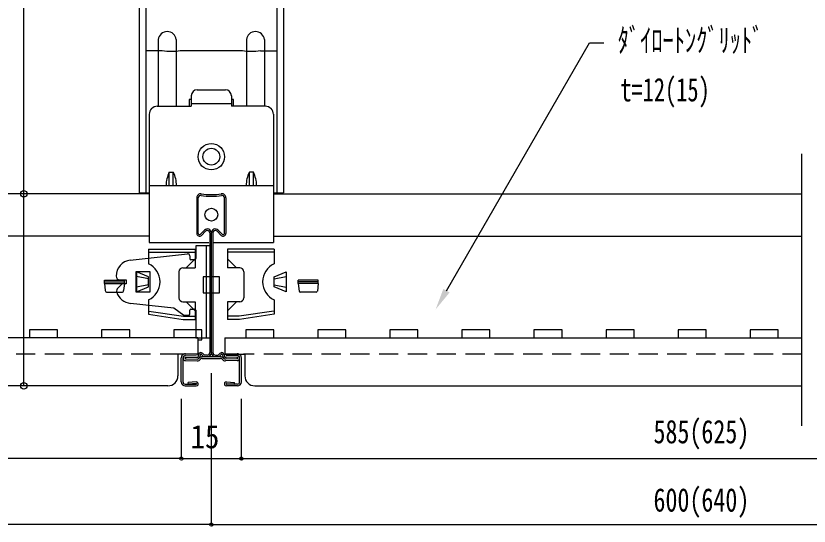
# Model space of a CAD drawing. Units: millimetres on the paper. Extents: x -213 to 192, y -129 to 153.
# Drawn here: x -186.59 to -137.05, y -36.47 to -4.59 of the extents above; entities that cross this region are included whole.
import ezdxf
from ezdxf.enums import TextEntityAlignment as Align

# ---------------------------------------------------------------- set-up
doc = ezdxf.new("R2010")
doc.units = ezdxf.units.MM
doc.linetypes.add('DASHED1', pattern=[1.8, 1.2, -0.6])
for name, color, linetype in [('0-0_○注記', 134, 'Continuous'), ('0-4_○ﾒｲﾝTﾊﾞｰ', 134, 'Continuous'), ('0-5_○ﾀﾞｲﾛｰﾄﾝ', 134, 'Continuous'), ('0-6_○ｸﾛｽTﾊﾞｰ1200', 134, 'Continuous'), ('0-7_○Tﾊﾝｶﾞｰ', 134, 'Continuous'), ('0-8_○その他', 134, 'Continuous')]:
    doc.layers.add(name, color=color, linetype=linetype)
doc.styles.add('ＭＳ ゴシック', font='')
doc.styles.get('ＭＳ ゴシック').set_extended_font_data('MS Gothic')

msp = doc.modelspace()

# ---------------------------------------------------------------- linework, layer by layer
at = {"layer": '0-0_○注記'}
for p, q in [((-186.098, -15.709), (-186.098, 6.791)), ((-186.098, -27.709), (-186.098, -15.709)), ((-174.381, -36.373), (-174.381, -26.911)), ((-176.256, -32.25), (-176.256, -28.513)), ((-172.506, -32.25), (-172.506, -28.513)), ((-176.168, -32.25), (-205, -32.25)), ((-176.168, -32.25), (-172.593, -32.25)), ((-172.593, -32.25), (-113.668, -32.25)), ((-174.381, -36.373), (-205, -36.373))]:
    msp.add_line(p, q, dxfattribs=at)
for points in [[(-159.701, -21.765), (-150.764, -6.286), (-149.864, -6.286)], [(-174.381, -36.373), (-111.881, -36.373), (-42.933, -36.373)]]:
    msp.add_lwpolyline(points, dxfattribs=at)
for centre, radius in [((-186.098, -15.709), 0.2), ((-186.098, -27.709), 0.2), ((-176.256, -32.25), 0.1), ((-172.506, -32.25), 0.1), ((-174.381, -36.373), 0.1)]:
    msp.add_circle(centre, radius, dxfattribs=at)
msp.add_solid([(-159.896, -21.652), (-159.506, -21.877), (-160.376, -22.934)], dxfattribs=at)
at = {"layer": '0-4_○ﾒｲﾝTﾊﾞｰ'}
for p, q in [((-178.258, -15.709), (-205, -15.709)), ((-170.508, -15.709), (-137.506, -15.709)), ((-178.258, -18.359), (-205, -18.359)), ((-170.508, -18.359), (-137.506, -18.359)), ((-178.308, -19.159), (-175.383, -19.159)), ((-178.308, -19.159), (-178.308, -20.084)), ((-175.383, -19.159), (-175.383, -20.334)), ((-170.458, -19.159), (-173.383, -19.159)), ((-173.383, -19.159), (-173.383, -20.334)), ((-170.458, -19.159), (-170.458, -20.084)), ((-178.308, -19.359), (-175.383, -19.359)), ((-175.948, -20.334), (-175.383, -19.769)), ((-170.458, -19.359), (-173.383, -19.359)), ((-172.818, -20.334), (-173.383, -19.769)), ((-176.408, -20.584), (-176.408, -22.209)), ((-176.158, -20.334), (-175.383, -20.334)), ((-172.608, -20.334), (-173.383, -20.334)), ((-172.358, -20.584), (-172.358, -22.209)), ((-170.458, -20.897), (-169.708, -20.584)), ((-169.708, -20.584), (-169.708, -21.834)), ((-181.058, -21.109), (-179.808, -21.109)), ((-181.058, -21.309), (-181.058, -21.109)), ((-181.058, -21.209), (-179.808, -21.209)), ((-179.808, -21.309), (-179.808, -21.109)), ((-178.308, -21.022), (-179.058, -20.882)), ((-170.458, -21.022), (-169.708, -20.882)), ((-170.458, -21.522), (-170.458, -20.897)), ((-167.708, -21.109), (-168.958, -21.109)), ((-168.958, -21.309), (-168.958, -21.109)), ((-167.708, -21.209), (-168.958, -21.209)), ((-167.708, -21.309), (-167.708, -21.109)), ((-181.058, -21.309), (-179.808, -21.309)), ((-181.058, -21.309), (-181.008, -21.748)), ((-179.808, -21.309), (-179.858, -21.748)), ((-178.308, -21.397), (-179.058, -21.536)), ((-170.458, -21.397), (-169.708, -21.536)), ((-169.708, -21.834), (-170.458, -21.522)), ((-167.708, -21.309), (-168.958, -21.309)), ((-168.958, -21.309), (-168.903, -21.793)), ((-167.708, -21.309), (-167.763, -21.793)), ((-180.884, -21.859), (-179.982, -21.859)), ((-167.838, -21.859), (-168.829, -21.859)), ((-176.158, -22.459), (-175.383, -22.459)), ((-175.948, -22.459), (-175.383, -23.024)), ((-175.383, -22.459), (-175.383, -23.559)), ((-173.383, -22.459), (-173.383, -23.559)), ((-172.818, -22.459), (-173.383, -23.024)), ((-172.608, -22.459), (-173.383, -22.459)), ((-170.458, -22.334), (-170.458, -23.234)), ((-178.279, -23.036), (-176.118, -23.359)), ((-170.488, -23.036), (-172.648, -23.359)), ((-170.458, -23.234), (-172.633, -23.559)), ((-176.133, -23.559), (-175.383, -23.559)), ((-176.118, -23.359), (-175.383, -23.359)), ((-172.648, -23.359), (-173.383, -23.359)), ((-172.633, -23.559), (-173.383, -23.559)), ((-183.983, -24.709), (-183.983, -24.209)), ((-179.483, -24.709), (-179.483, -24.209)), ((-174.983, -24.209), (-176.733, -24.209)), ((-176.733, -24.209), (-176.733, -24.709)), ((-174.983, -24.834), (-174.983, -24.209)), ((-170.483, -24.209), (-172.233, -24.209)), ((-172.233, -24.209), (-172.233, -24.709)), ((-170.483, -24.709), (-170.483, -24.209)), ((-165.983, -24.209), (-167.733, -24.209)), ((-167.733, -24.209), (-167.733, -24.709)), ((-165.983, -24.709), (-165.983, -24.209)), ((-161.483, -24.709), (-161.483, -24.209)), ((-156.983, -24.209), (-158.733, -24.209)), ((-158.733, -24.209), (-158.733, -24.709)), ((-156.983, -24.709), (-156.983, -24.209)), ((-152.483, -24.209), (-154.233, -24.209)), ((-154.233, -24.209), (-154.233, -24.709)), ((-152.483, -24.709), (-152.483, -24.209)), ((-147.983, -24.709), (-147.983, -24.209)), ((-143.483, -24.209), (-145.233, -24.209)), ((-145.233, -24.209), (-145.233, -24.709)), ((-143.483, -24.709), (-143.483, -24.209)), ((-138.983, -24.209), (-140.733, -24.209)), ((-140.733, -24.209), (-140.733, -24.709)), ((-138.983, -24.709), (-138.983, -24.209)), ((-175.218, -24.834), (-174.983, -24.834))]:
    msp.add_line(p, q, dxfattribs=at)
for points in [[(-179.058, -20.584), (-179.058, -21.834), (-178.308, -21.522), (-178.308, -20.897)], [(-174.883, -21.897), (-173.883, -21.897), (-173.883, -20.897), (-174.883, -20.897)]]:
    msp.add_lwpolyline(points, close=True, dxfattribs=at)
for points in [[(-178.308, -22.334), (-178.308, -23.234), (-176.133, -23.559)], [(-183.983, -24.209), (-185.733, -24.209), (-185.733, -24.709)], [(-179.483, -24.209), (-181.233, -24.209), (-181.233, -24.709)], [(-161.483, -24.209), (-163.233, -24.209), (-163.233, -24.709)], [(-147.983, -24.209), (-149.733, -24.209), (-149.733, -24.709)]]:
    msp.add_lwpolyline(points, dxfattribs=at)
for centre, radius, start, end in [((-178.818, -21.209), 1.235, 294.4009, 65.5991), ((-169.948, -21.209), 1.235, 114.4009, 245.5991), ((-176.158, -20.584), 0.25, 90, 180), ((-172.608, -20.584), 0.25, 0, 90), ((-180.884, -21.734), 0.125, 186.4831, 270), ((-179.982, -21.734), 0.125, 270, 353.5169), ((-168.829, -21.784), 0.075, 186.4831, 270), ((-167.838, -21.784), 0.075, 270, 353.5169), ((-176.158, -22.209), 0.25, 180, 270), ((-172.608, -22.209), 0.25, 270, 0)]:
    msp.add_arc(centre, radius, start, end, dxfattribs=at)
at = {"layer": '0-5_○ﾀﾞｲﾛｰﾄﾝ'}
for p, q in [((-175.218, -24.709), (-205, -24.709)), ((-175.218, -24.709), (-175.218, -25.734)), ((-173.543, -24.709), (-137.506, -24.709)), ((-173.543, -24.709), (-173.543, -25.734)), ((-175.218, -25.734), (-176.468, -25.734)), ((-176.468, -25.734), (-176.468, -27.084)), ((-173.543, -25.734), (-172.293, -25.734)), ((-172.293, -25.734), (-172.293, -27.084)), ((-177.093, -27.709), (-205, -27.709)), ((-171.668, -27.709), (-137.506, -27.709))]:
    msp.add_line(p, q, dxfattribs=at)
at = {"layer": '0-5_○ﾀﾞｲﾛｰﾄﾝ', "linetype": 'DASHED1'}
for p, q in [((-176.381, -25.734), (-205, -25.734)), ((-137.506, -25.734), (-172.381, -25.734))]:
    msp.add_line(p, q, dxfattribs=at)
at = {"layer": '0-5_○ﾀﾞｲﾛｰﾄﾝ'}
for centre, start, end in [((-177.093, -27.084), 270, 0), ((-171.668, -27.084), 180, 270)]:
    msp.add_arc(centre, 0.625, start, end, dxfattribs=at)
at = {"layer": '0-6_○ｸﾛｽTﾊﾞｰ1200'}
for p, q in [((-175.296, -15.959), (-175.296, -18.184)), ((-175.196, -18.184), (-175.196, -15.959)), ((-173.571, -18.184), (-173.571, -15.959)), ((-173.471, -15.959), (-173.471, -18.184)), ((-174.81, -17.979), (-175.068, -18.237)), ((-174.997, -18.308), (-174.739, -18.05)), ((-174.483, -18.156), (-174.483, -25.634)), ((-174.383, -25.634), (-174.383, -18.156)), ((-174.283, -18.156), (-174.283, -25.634)), ((-173.769, -18.308), (-174.027, -18.05)), ((-173.956, -17.979), (-173.699, -18.237)), ((-174.483, -18.959), (-175.358, -18.959)), ((-175.358, -18.959), (-175.358, -19.759)), ((-174.683, -24.709), (-174.683, -18.959)), ((-179.444, -19.86), (-175.872, -19.46)), ((-175.733, -19.584), (-175.733, -19.759)), ((-175.433, -19.834), (-175.658, -19.834)), ((-180.102, -21.084), (-179.708, -21.084)), ((-179.708, -21.084), (-179.708, -21.334)), ((-179.958, -21.334), (-180.226, -21.602)), ((-179.708, -21.334), (-179.958, -21.334)), ((-179.437, -22.552), (-176.733, -22.834)), ((-175.733, -23.209), (-175.733, -22.984)), ((-175.658, -22.909), (-175.433, -22.909)), ((-175.358, -22.984), (-175.358, -24.709)), ((-175.358, -24.709), (-174.483, -24.709)), ((-176.004, -25.709), (-175.299, -25.722)), ((-174.995, -25.752), (-174.936, -25.822)), ((-174.918, -25.688), (-174.86, -25.757)), ((-173.848, -25.688), (-173.906, -25.757)), ((-173.771, -25.752), (-173.83, -25.822)), ((-172.763, -25.709), (-173.467, -25.722)), ((-176.258, -27.459), (-176.258, -25.959)), ((-176.151, -27.472), (-176.151, -25.959)), ((-176.006, -25.817), (-175.3, -25.829)), ((-175.994, -26.132), (-175.276, -26.145)), ((-175.99, -25.924), (-175.992, -26.024)), ((-175.992, -26.024), (-175.274, -26.037)), ((-175.99, -25.924), (-175.273, -25.937)), ((-175.182, -25.763), (-175.197, -25.873)), ((-175.083, -25.777), (-175.098, -25.886)), ((-174.953, -25.884), (-173.813, -25.884)), ((-174.953, -25.992), (-173.813, -25.992)), ((-174.633, -25.784), (-174.802, -25.784)), ((-174.133, -25.784), (-173.964, -25.784)), ((-173.684, -25.777), (-173.668, -25.886)), ((-173.585, -25.763), (-173.569, -25.873)), ((-172.776, -25.924), (-173.494, -25.937)), ((-172.774, -26.024), (-173.492, -26.037)), ((-172.772, -26.132), (-173.49, -26.145)), ((-172.761, -25.817), (-173.466, -25.829)), ((-172.776, -25.924), (-172.774, -26.024)), ((-172.616, -27.472), (-172.616, -25.959)), ((-172.508, -27.459), (-172.508, -25.959)), ((-176.021, -27.602), (-175.321, -27.602)), ((-176.008, -27.709), (-175.321, -27.709)), ((-175.329, -27.459), (-175.821, -27.494)), ((-175.813, -27.601), (-175.821, -27.494)), ((-175.322, -27.567), (-175.813, -27.601)), ((-172.746, -27.602), (-173.446, -27.602)), ((-172.758, -27.709), (-173.446, -27.709)), ((-173.444, -27.567), (-172.953, -27.601)), ((-173.437, -27.459), (-172.946, -27.494)), ((-172.953, -27.601), (-172.946, -27.494))]:
    msp.add_line(p, q, dxfattribs=at)
msp.add_lwpolyline([(-178.233, -21.859), (-179.083, -21.859), (-179.083, -20.559), (-178.233, -20.559)], close=True, dxfattribs=at)
msp.add_lwpolyline([(-176.733, -22.834), (-176.108, -23.284), (-175.808, -23.284)], dxfattribs=at)
for centre in [(-175.299, -25.722), (-173.468, -25.722)]:
    msp.add_circle(centre, 0.0106, dxfattribs=at)
for centre, radius, start, end in [((-175.046, -15.959), 0.25, 81.3679, 180), ((-175.046, -15.959), 0.15, 81.3679, 180), ((-174.383, -11.595), 4.264, 261.3679, 278.6321), ((-174.383, -11.595), 4.164, 261.3679, 278.6321), ((-173.721, -15.959), 0.25, 0, 98.6321), ((-173.721, -15.959), 0.15, 0, 98.6321), ((-175.121, -18.184), 0.175, 180, 315), ((-175.121, -18.184), 0.075, 180, 315), ((-174.633, -18.156), 0.25, 0, 135), ((-174.633, -18.156), 0.15, 0, 135), ((-174.133, -18.156), 0.25, 45, 180), ((-174.133, -18.156), 0.15, 45, 180), ((-173.646, -18.184), 0.175, 225, 0), ((-173.646, -18.184), 0.075, 225, 0), ((-175.858, -19.584), 0.125, 0, 96.3852), ((-175.658, -19.759), 0.075, 180, 270), ((-175.433, -19.759), 0.075, 270, 0), ((-179.333, -20.853), 1, 96.3852, 180), ((-180.102, -20.853), 0.231, 180, 270), ((-180.05, -21.779), 0.25, 135, 197.1679), ((-179.333, -21.558), 1, 197.1679, 264.0531), ((-175.808, -23.209), 0.075, 270, 0), ((-175.658, -22.984), 0.075, 90, 180), ((-175.433, -22.984), 0.075, 0, 90), ((-176.008, -25.959), 0.25, 88.9876, 180), ((-175.301, -25.829), 0.107, 268.9876, 88.9876), ((-175.033, -25.784), 0.15, 40, 172), ((-175.033, -25.784), 0.05, 40, 172), ((-174.802, -25.709), 0.075, 220, 270), ((-174.633, -25.634), 0.25, 270, 0), ((-174.633, -25.634), 0.15, 270, 0), ((-174.133, -25.634), 0.25, 180, 270), ((-174.133, -25.634), 0.15, 180, 270), ((-173.964, -25.709), 0.075, 270, 320), ((-173.733, -25.784), 0.15, 8, 140), ((-173.733, -25.784), 0.05, 8, 140), ((-173.466, -25.829), 0.107, 91.0124, 271.0124), ((-172.758, -25.959), 0.25, 0, 91.0124), ((-176.008, -25.959), 0.142, 88.9876, 180), ((-175.991, -25.974), 0.158, 88.9876, 268.9876), ((-175.991, -25.974), 0.05, 88.9876, 268.9876), ((-175.271, -25.862), 0.282, 268.9876, 321.3522), ((-175.271, -25.862), 0.175, 268.9876, 352), ((-175.271, -25.862), 0.075, 268.9876, 352), ((-174.953, -26.117), 0.233, 90, 141.3522), ((-174.953, -26.117), 0.125, 90, 141.3522), ((-174.802, -25.709), 0.175, 220, 270), ((-173.964, -25.709), 0.175, 270, 320), ((-173.813, -26.117), 0.233, 38.6478, 90), ((-173.813, -26.117), 0.125, 38.6478, 90), ((-173.495, -25.862), 0.282, 218.6478, 271.0124), ((-173.495, -25.862), 0.175, 188, 271.0124), ((-173.495, -25.862), 0.075, 188, 271.0124), ((-172.775, -25.974), 0.158, 271.0124, 91.0124), ((-172.775, -25.974), 0.05, 271.0124, 91.0124), ((-172.758, -25.959), 0.142, 0, 91.0124), ((-176.008, -27.459), 0.25, 180, 270), ((-176.021, -27.472), 0.13, 180, 270), ((-175.321, -27.584), 0.125, 270, 94.05), ((-175.321, -27.584), 0.0175, 270, 94.05), ((-173.446, -27.584), 0.125, 85.95, 270), ((-173.446, -27.584), 0.0175, 85.95, 270), ((-172.758, -27.459), 0.25, 270, 0), ((-172.746, -27.472), 0.13, 270, 0)]:
    msp.add_arc(centre, radius, start, end, dxfattribs=at)
at = {"layer": '0-7_○Tﾊﾝｶﾞｰ'}
for p, q in [((-178.883, 6.391), (-178.883, -15.659)), ((-178.483, 6.391), (-178.483, -15.659)), ((-170.283, 6.391), (-170.283, -15.659)), ((-169.883, 6.391), (-169.883, -15.659)), ((-177.696, -6.071), (-177.696, -10.243)), ((-176.571, -6.071), (-176.571, -10.243)), ((-172.196, -6.071), (-172.196, -10.243)), ((-171.071, -6.071), (-171.071, -10.243)), ((-177.446, -6.767), (-178.483, -6.767)), ((-172.446, -6.767), (-176.321, -6.767)), ((-171.321, -6.767), (-170.283, -6.767)), ((-175.258, -9.215), (-173.508, -9.215)), ((-175.633, -9.59), (-175.633, -10.243)), ((-173.133, -9.59), (-173.133, -10.243)), ((-177.758, -10.243), (-175.633, -10.243)), ((-175.633, -10.065), (-173.133, -10.065)), ((-171.008, -10.243), (-173.133, -10.243)), ((-178.258, -10.743), (-178.258, -18.759)), ((-170.508, -10.743), (-170.508, -18.759)), ((-177.008, -15.182), (-177.008, -14.368)), ((-177.008, -14.368), (-176.758, -14.368)), ((-176.758, -15.182), (-176.758, -14.368)), ((-172.008, -15.182), (-172.008, -14.368)), ((-171.758, -14.368), (-172.008, -14.368)), ((-171.758, -15.182), (-171.758, -14.368)), ((-178.258, -15.185), (-170.508, -15.185)), ((-178.883, -15.659), (-178.258, -15.659)), ((-170.508, -15.659), (-169.883, -15.659)), ((-178.258, -18.759), (-174.531, -18.759)), ((-174.231, -18.759), (-170.508, -18.759))]:
    msp.add_line(p, q, dxfattribs=at)
for points in [[(-175.633, -9.809), (-175.758, -9.809), (-175.758, -10.243)], [(-173.008, -10.243), (-173.008, -9.809), (-173.133, -9.809)]]:
    msp.add_lwpolyline(points, dxfattribs=at)
for centre, radius in [((-174.383, -13.39), 0.825), ((-174.383, -13.39), 0.525), ((-174.383, -17.016), 0.4)]:
    msp.add_circle(centre, radius, dxfattribs=at)
for centre, radius, start, end in [((-177.133, -6.138), 0.566, 6.7329, 173.2671), ((-171.633, -6.138), 0.566, 6.7329, 173.2671), ((-176.883, -2.553), 4.251, 262.3961, 277.6039), ((-171.883, -2.553), 4.251, 262.3961, 277.6039), ((-175.258, -9.59), 0.375, 90, 180), ((-173.508, -9.59), 0.375, 0, 90), ((-177.758, -10.743), 0.5, 90, 180), ((-171.008, -10.743), 0.5, 0, 90), ((-175.401, -15.194), 1.807, 152.7887, 179.6884), ((-178.365, -15.194), 1.807, 0.3116, 27.2113), ((-170.401, -15.194), 1.807, 152.7887, 179.6884), ((-173.365, -15.194), 1.807, 0.3116, 27.2113)]:
    msp.add_arc(centre, radius, start, end, dxfattribs=at)
at = {"layer": '0-8_○その他'}
msp.add_line((-137.506, -30.209), (-137.506, -13.209), dxfattribs=at)

# ---------------------------------------------------------------- texts
at = {"layer": '0-0_○注記', "style": 'ＭＳ ゴシック'}
for s, width, p in [(' ﾀﾞｲﾛｰﾄﾝｸﾞﾘｯﾄﾞ', 0.7, (-149.703, -7.286)), (' t=12(15)', 0.7, (-149.539, -10.375)), ('585(625)', 0.75, (-146.77, -31.739)), ('15', 0.9, (-175.677, -32.05)), ('600(640)', 0.75, (-146.77, -36.005))]:
    msp.add_text(s, height=1.466, dxfattribs=dict(at, width=width)).set_placement(p, align=Align.BOTTOM_LEFT)

doc.saveas('drawing.dxf')
